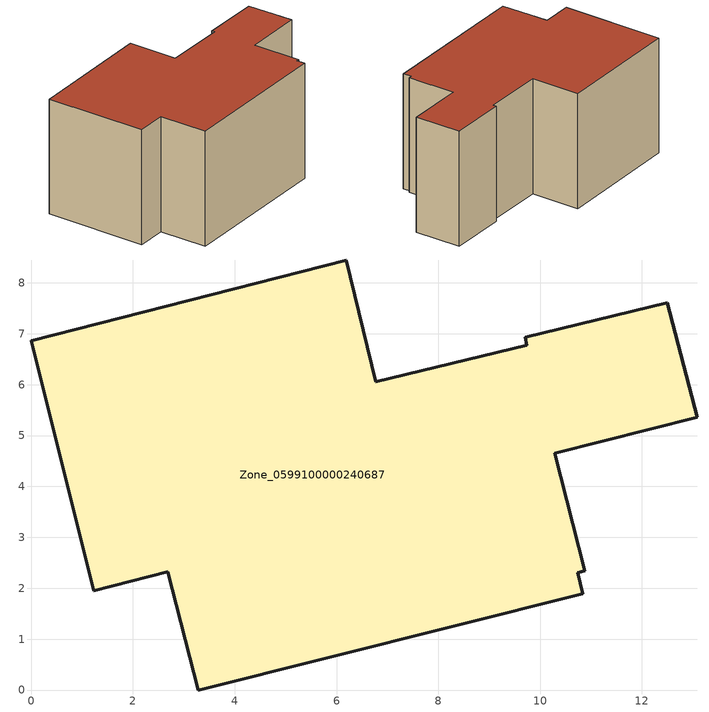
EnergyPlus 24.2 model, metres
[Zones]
Zone_0599100000240687
 floor ground (C_G): 12.5,7.61 13.09,5.36 10.29,4.65 10.88,2.34 10.74,2.3 10.84,1.9 3.28,0 2.68,2.32 1.23,1.95 0,6.86 6.19,8.45 6.77,6.06 9.74,6.78 9.71,6.93 z0
 wall outside (C_F): 6.19,8.45 0,6.86 1.23,1.95 2.68,2.32 3.28,0 10.84,1.9 10.74,2.3 10.88,2.34 10.29,4.65 13.09,5.36 12.5,7.61 9.71,6.93 9.74,6.78 6.77,6.06 6.19,8.45 z0:5.86
 roof outside (C_R): 10.88,2.34 10.29,4.65 13.09,5.36 12.5,7.61 9.71,6.93 9.74,6.78 6.77,6.06 6.19,8.45 0,6.86 1.23,1.95 2.68,2.32 3.28,0 10.84,1.9 10.74,2.3 z5.86
[BUILDING]
Pand.0599100000240687: North Axis=0; Terrain=City; Loads Convergence Tolerance Value=0.04; Temperature Convergence Tolerance Value=0.4; Solar Distribution=FullExterior; Maximum Number of Warmup Days=25; Minimum Number of Warmup Days=1
[Site:Location]
Rotterdam.The.Hague.AP_ZH_NLD Design_Conditions: Latitude=51.96; Longitude=4.45; Time Zone=1; Elevation=-4.5
[SITE:GROUNDTEMPERATURE:BUILDINGSURFACE]
18, 18, 18, 18, 18, 18, 18, 18, 18, 18, 18, 18
[MATERIAL] Thermal Absorptance=0.9; Solar Absorptance=0.7; Visible Absorptance=0.7
Name | Roughness | Thickness | Conductivity | Density | Specific Heat
G.TC.1965-1974 | MediumSmooth | 0.15 | 0.882353 | 540 | 1210
F.TC.1965-1974 | Rough | 0.3 | 0.697674 | 1920 | 840
R.TC.1965-1974 | MediumRough | 0.2 | 0.232558 | 1500 | 1000
[CONSTRUCTION]
C_G: G.TC.1965-1974
C_F: F.TC.1965-1974
C_R: R.TC.1965-1974
[ZONE]
Zone_0599100000240687: Type=1; Multiplier=1; Ceiling Height=Autocalculate; Volume=Autocalculate; Floor Area=autocalculate; Part of Total Floor Area=Yes
[ZONEINFILTRATION:DESIGNFLOWRATE]
Infil_Zone_0599100000240687: Zone or ZoneList or Space or SpaceList=Zone_0599100000240687; Schedule=AlwaysOn; Design Flow Rate Calculation Method=Flow/Area; Flow Rate per Floor Area=0.003; Constant Term Coefficient=1; Temperature Term Coefficient=0; Velocity Term Coefficient=0; Velocity Squared Term Coefficient=0
[HVACTEMPLATE:ZONE:IDEALLOADSAIRSYSTEM]
Zone_0599100000240687: Maximum Heating Supply Air Temperature=50; Minimum Cooling Supply Air Temperature=13; Maximum Heating Supply Air Humidity Ratio=0.0156; Minimum Cooling Supply Air Humidity Ratio=0.0077; Heating Limit=NoLimit; Cooling Limit=NoLimit; Dehumidification Control Type=ConstantSensibleHeatRatio; Cooling Sensible Heat Ratio=0.7; Dehumidification Setpoint=60; Humidification Control Type=None; Humidification Setpoint=30; Outdoor Air Method=None; Outdoor Air Flow Rate per Person=0.00944; Outdoor Air Flow Rate per Zone Floor Area=0; Outdoor Air Flow Rate per Zone=0; Demand Controlled Ventilation Type=None; Outdoor Air Economizer Type=NoEconomizer; Heat Recovery Type=None; Sensible Heat Recovery Effectiveness=0.7; Latent Heat Recovery Effectiveness=0.65
[ZONECONTROL:THERMOSTAT]
ThermostatControl_Zone_0599100000240687: Zone or ZoneList=Zone_0599100000240687; Control Type Schedule=DualSetpointControlType; Control 1=Thermostat_Zone_0599100000240687; Temperature Difference Between Cutout And Setpoint=0
[THERMOSTATSETPOINT:DUALSETPOINT]
Thermostat_Zone_0599100000240687: Heating Setpoint Temperature Schedule=HeatingSetpoint_Zone_0599100000240687; Cooling Setpoint Temperature Schedule=CoolingSetpoint_Zone_0599100000240687
[SCHEDULE:COMPACT]
HeatingSetpoint_Zone_0599100000240687: Through: 12/31, For: AllDays, Until: 24:00, 21
CoolingSetpoint_Zone_0599100000240687: Through: 12/31, For: AllDays, Until: 24:00, 24
DualSetpointControlType: Through: 12/31, For: AllDays, Until: 24:00, 4
AlwaysOn: Through: 12/31, For: AllDays, Until: 24:00, 1
